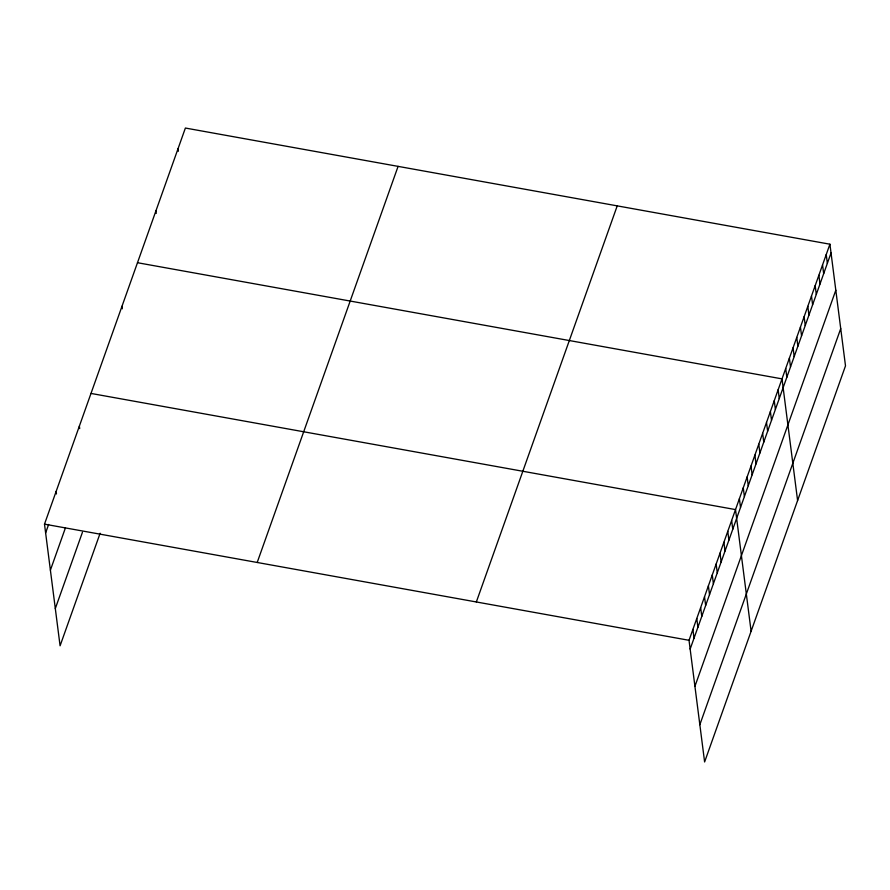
<?xml version="1.0" encoding="UTF-8"?>
<svg xmlns="http://www.w3.org/2000/svg" width="890" height="890" viewBox="0 0 890 890"><rect width="100%" height="100%" fill="white"/><g stroke="black" fill="none" stroke-linecap="round" stroke-linejoin="round"><path stroke-width="1.33" d="M100.125 533.244L60.086 645.795L44.5 524.143L185.387 128.038L829.914 244.205L845.5 365.857L704.613 761.962L689.027 640.299L829.914 244.205M45.624 532.921L48.639 524.444M50.396 570.167L65.46 527.803M55.313 608.549L82.436 532.298M257.199 562.48L398.086 166.374M476.339 601.974L617.226 205.868M690.151 649.077L831.038 252.971M694.923 686.323L835.81 290.229M699.84 724.705L840.727 328.599M137.483 262.717L782.01 378.873L797.596 500.525M90.991 393.436L735.518 509.592L751.104 631.244M44.5 524.143L689.027 640.299M826.231 254.562L827.355 263.329M822.549 264.92L823.673 273.697M818.867 275.277L819.99 284.055M815.173 285.634L816.297 294.412M811.491 296.003L812.615 304.769M807.808 306.36L808.932 315.127M804.126 316.718L805.25 325.495M800.433 327.075L801.567 335.853M796.75 337.432L797.874 346.21M793.068 347.801L794.192 356.567M789.385 358.158L790.509 366.925M785.703 368.516L786.827 377.293M778.138 389.764L779.262 398.542M774.267 400.667L775.39 409.433M770.395 411.558L771.519 420.325M766.513 422.45L767.636 431.216M762.641 433.341L763.765 442.119M758.769 444.232L759.893 453.01M754.898 455.124L756.022 463.901M751.015 466.015L752.139 474.793M747.144 476.907L748.268 485.684M743.272 487.809L744.396 496.576M739.401 498.7L740.524 507.467M731.647 520.483L732.77 529.261M727.775 531.375L728.899 540.152M723.904 542.266L725.027 551.043M720.021 553.157L721.145 561.935M716.15 564.049L717.273 572.826M712.278 574.951L713.402 583.718M708.395 585.843L709.53 594.609M704.524 596.734L705.648 605.5M700.653 607.625L701.776 616.403M696.781 618.517L697.905 627.294M692.898 629.408L694.022 638.186M178.022 148.763L178.334 151.267M155.906 210.919L156.228 213.422M121.986 306.293L122.308 308.797M79.366 426.11L79.688 428.613M56.126 491.469L56.448 493.972"/></g></svg>
